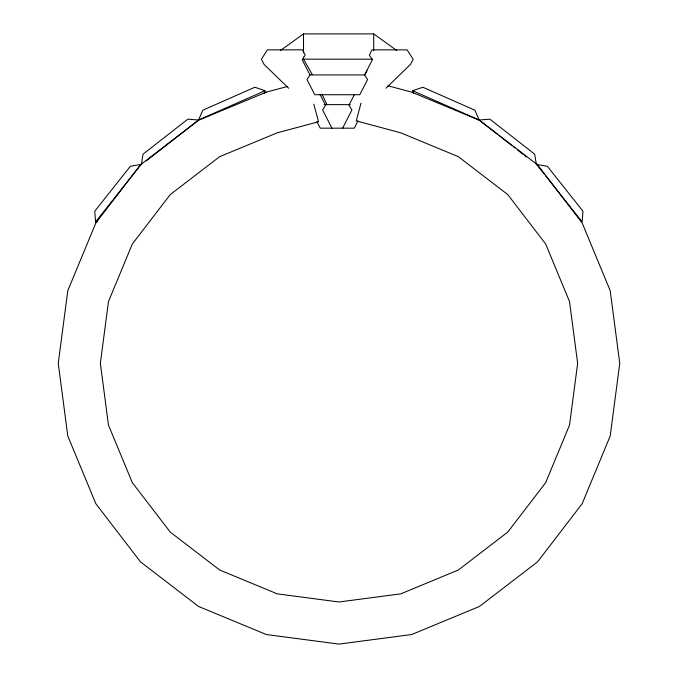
<?xml version="1.0" encoding="UTF-8"?>
<svg xmlns="http://www.w3.org/2000/svg" width="678" height="678" viewBox="0 0 678 678"><rect width="100%" height="100%" fill="white"/><g stroke="black" fill="none" stroke-linecap="round" stroke-linejoin="round"><path stroke-width="1.02" d="M141.948 163.339A280.76 280.76 0 0 0 140.473 164.805L95.852 222.952L67.8 290.667L58.24 363.34L67.8 436.005L95.852 503.72L140.473 561.867L198.62 606.488L266.335 634.532L339 644.1L411.665 634.532L479.38 606.488L537.527 561.867L582.148 503.72L610.2 436.005L619.76 363.34L610.2 290.667L582.148 222.952L537.527 164.805L479.168 120.091L474.888 110.2L422.843 87.242L412.699 90.708L413.512 93.606M141.295 164.754L143.041 154.177L187.865 119.159L198.544 120.031L265.022 90.708L264.2 93.606M360.984 103.2L356.247 120.887L400.766 132.82L458.328 156.66L507.754 194.586L545.68 244.012L569.52 301.566L577.648 363.34L569.52 425.106L545.68 482.66L507.754 532.086L458.328 570.012L400.766 593.852L339 601.988L277.234 593.852L219.672 570.012L170.246 532.086L132.32 482.66L108.48 425.106L100.352 363.34L108.48 301.566L132.32 244.012L170.246 194.586L219.672 156.66L277.234 132.82L318.533 121.752L313.829 104.175M342.636 128.176L351.941 109.887L348.933 105.226L354.45 94.53M358.018 120.862L354.289 128.176L320.262 128.176L316.999 121.777M364.561 74.919L309.99 74.919L306.981 79.572L314.795 94.734L359.755 94.734L367.569 79.572L364.561 74.919L372.375 59.766L369.357 55.104L372.027 49.85L407.122 49.85L413.148 59.172L410.478 64.418L385.918 88.233M364.993 74.504L367.044 70.893M95.564 221.884L141.083 164.483L130.405 166.229L94.776 211.18L95.564 221.884L97.615 221.799M146.228 160.906L198.544 120.031L202.832 110.2L254.877 87.242L265.022 90.708M140.473 164.805L198.62 120.192L266.335 92.14L287.633 86.437M280.404 50.536L303.515 33.9L373.705 33.9L396.816 50.536M412.699 90.708L479.168 120.031L489.855 119.159L534.679 154.177L536.417 164.754M303.515 57.062L303.515 59.172L372.68 59.172M324.042 104.632L350.263 104.632M387.926 85.775L411.665 92.14L479.168 120.091M479.168 120.031L497.423 134.286M499.084 135.583L511.526 145.312M513.187 146.609L514.848 147.906M517.331 149.846L523.145 154.389M524.806 155.686L526.459 156.982M288.633 88.233L264.073 64.418L261.403 59.172L267.429 49.85L302.524 49.85L305.193 55.104L302.176 59.766L309.99 74.919M544.4 174.28L536.637 164.483L547.307 166.229L582.944 211.18L582.148 221.884L545.697 175.916M303.515 59.172L312.227 74.504M320.109 94.53L325.618 105.226L322.609 109.887L331.915 128.176M322.025 94.174L326.957 104.632M373.705 33.9L373.705 50.748M303.515 33.9L303.515 52.85M264.327 92.683A280.76 280.76 0 0 1 266.335 92.14M536.052 163.339A280.76 280.76 0 0 1 537.527 164.805"/></g></svg>
